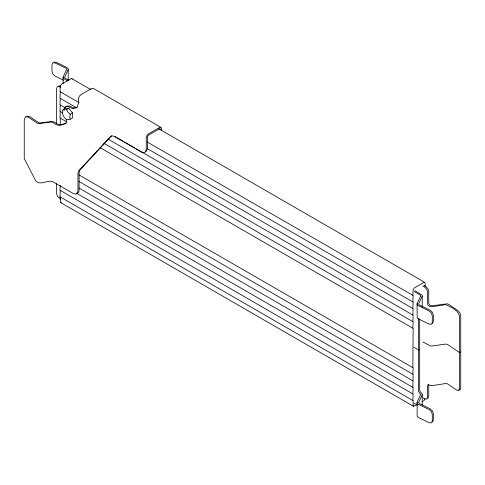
<?xml version="1.0" encoding="UTF-8"?>
<svg xmlns="http://www.w3.org/2000/svg" width="485" height="485" viewBox="0 0 485 485"><rect width="100%" height="100%" fill="white"/><g stroke="black" fill="none" stroke-linecap="round" stroke-linejoin="round"><path stroke-width="0.73" d="M66.76 119.916L66.469 122.487L65.178 123.79L59.661 125.469L56.903 124.948L52.344 122.323L50.792 122.081L38.667 123.633L37.151 123.093L28.421 117.17L25.511 116.776L24.25 119.595L24.25 158.54L35.805 180.935C40.097 185.761 47.081 180.002 52.344 181.469L73.405 193.624L76.078 194.17L77.412 193.042L77.958 190.999L77.958 173.242L78.776 170.708L110.501 136.461L112.156 135.824L114.236 136.364L141.699 152.223L144.882 152.472L146.252 149.592L146.252 137.764L146.919 135.521L148.531 133.824L159.347 127.579L160.953 127.422L161.62 128.895L161.62 130.374M62.783 110.059C61.631 113.739 63.517 117.406 66.487 119.589L70.186 119.255L72.52 117.91L72.52 112.975L68.821 108.373L65.123 108.707L62.783 110.059L66.487 109.725L68.821 108.373M72.52 112.975L70.186 114.327L69.846 116.988L70.186 119.255M425.09 398.706L423.951 400.677L422.017 401.798M427.897 398.446L428.734 396.603L428.734 384.775L427.952 384.744L427.594 385.429L427.594 397.263L426.758 399.106L424.751 398.906L422.841 397.803M63.08 83.632L63.08 77.06L66.669 69.337L66.154 68.391L55.023 62.917L52.883 62.856L51.962 64.693L51.962 71.265L52.883 74.017L55.023 76.06L63.535 80.243M417.082 303.658L417.173 304.683L418.106 305.556L429.237 311.03L431.401 313.055L432.299 315.82L432.299 322.392L431.401 324.277L429.237 324.174L418.106 318.7L417.173 317.827L417.082 303.658L420.671 295.935L419.968 294.874L414.105 291.485M414.996 290.691L422.174 295.219L422.223 296.171L418.64 303.901L419.149 304.847L430.28 310.321L432.444 312.352L433.341 315.117L433.341 321.688L432.444 323.568M417.082 402.235L417.173 403.259L418.106 404.132L429.237 409.607L431.401 411.638L432.299 414.402L432.299 420.974L431.401 422.853L429.237 422.75L418.106 417.276L417.173 416.403L417.082 402.235L420.671 394.511L418.543 391.316L418.543 318.293M419.683 319.142L419.683 390.655L420.822 392.626L422.174 393.796L422.223 394.754L418.64 402.477L419.149 403.423L430.28 408.897L432.444 410.928L433.341 413.693L433.341 420.265L432.444 422.144M53.926 62.147L56.066 62.207L67.203 67.682L68.13 68.555L68.221 69.579L64.481 77.618L68.828 80.383M146.021 151.817L147.391 148.937L147.391 137.109L147.755 136L148.531 135.133L159.347 128.895L160.123 128.858L160.48 129.55M416.857 404.775L413.499 406.297L60.631 202.572L59.988 196.789L60.273 190.381M412.85 295.365L413.135 289.945L414.275 287.969L423.951 282.385L424.727 282.355L425.09 283.04L425.09 286.562M412.85 301.937L413.135 295.529L147.222 142.002M412.85 308.508L413.135 302.1L147.222 148.574M412.85 315.08L413.135 308.672L136.073 148.707M412.85 321.652L413.135 315.244L107.87 139.001M412.85 328.224L413.135 321.816L103.929 143.299M412.85 367.654L413.135 328.387L99.995 147.598M412.85 374.226L413.135 367.818L79.006 174.909M412.85 387.37L413.135 374.39L79.006 181.481M412.85 393.941L413.135 387.533L76.387 193.115M412.85 400.513L413.135 394.105L59.988 190.217L60.273 185.288M63.844 109.01L65.548 106.658L68.573 106.736L72.623 108.616L76.824 107.706L78.528 103.135L78.528 98.661L79.194 96.418L80.801 94.721L91.617 88.476L93.229 88.319L160.953 127.422M65.833 107.179L66.681 105.997L69.713 106.082L73.762 107.955L77.267 107.203M111.641 135.806L79.916 170.047L79.097 172.581L79.097 190.338L78.552 192.381L77.218 193.509M419.683 349.255L418.543 349.909L414.014 347.296M460.75 351.971L459.525 352.577L447.437 344.38L445.794 344.083L430.759 346.126L422.908 341.98M66.318 123.135L60.801 124.809L58.036 124.293L53.483 121.662L51.931 121.426L39.8 122.972L38.291 122.432L29.561 116.509L26.645 116.121M90.883 89.61L71.865 78.631L71.089 78.661L61.413 84.245L60.273 86.221L59.988 91.641L79.006 102.62M60.631 202.572L61.413 202.542M58.57 85.9L60.558 86.051M458.755 389.728L459.986 389.922L460.75 388.115L460.75 315.826L459.986 312.983L458.143 310.77L448.661 304.344L447.146 303.804L431.996 305.823L429.868 305.253L428.734 303.283L428.734 291.455L427.897 288.648L425.885 286.526L423.981 285.423M158.437 128.61L424.727 282.355M67.694 81.037L63.274 78.327L63.08 77.06M422.841 286.083L424.751 287.181L426.758 289.309L427.594 292.109L427.594 303.943C427.903 306.199 430.456 306.932 432.414 306.72L445.794 304.653C450.88 307.029 458.434 310.054 459.525 316.426L459.525 388.721L458.761 390.522L456.912 390.237L447.437 383.811L445.794 383.514L432.414 385.587L430.759 385.557L428.734 384.775M60.692 87.445L59.419 86.712L57.43 86.554L56.575 88.355L56.575 123.657M76.387 107.676L59.988 98.212L60.273 91.804M65.232 107.816L59.988 104.784L60.273 98.376M115.084 136.594L122.954 141.135M124.263 141.893L134.757 147.949M62.613 112.872L59.988 111.356L60.273 104.948M66.548 121.717L59.988 117.928L60.273 111.52M60.273 124.663L60.273 118.091M79.006 188.053L412.85 380.798M59.988 196.789L413.135 400.677L413.135 405.605L413.499 406.297M60.692 199.165L57.43 196.292L56.575 193.503L56.575 183.742M414.105 403.211L417.361 405.09M70.186 114.327L67.997 112.223L66.487 109.725M71.865 78.631L72.223 79.316M422.223 296.171L422.223 307.126M422.223 394.754L422.223 404.975M68.221 69.579L68.221 80.528"/></g></svg>
